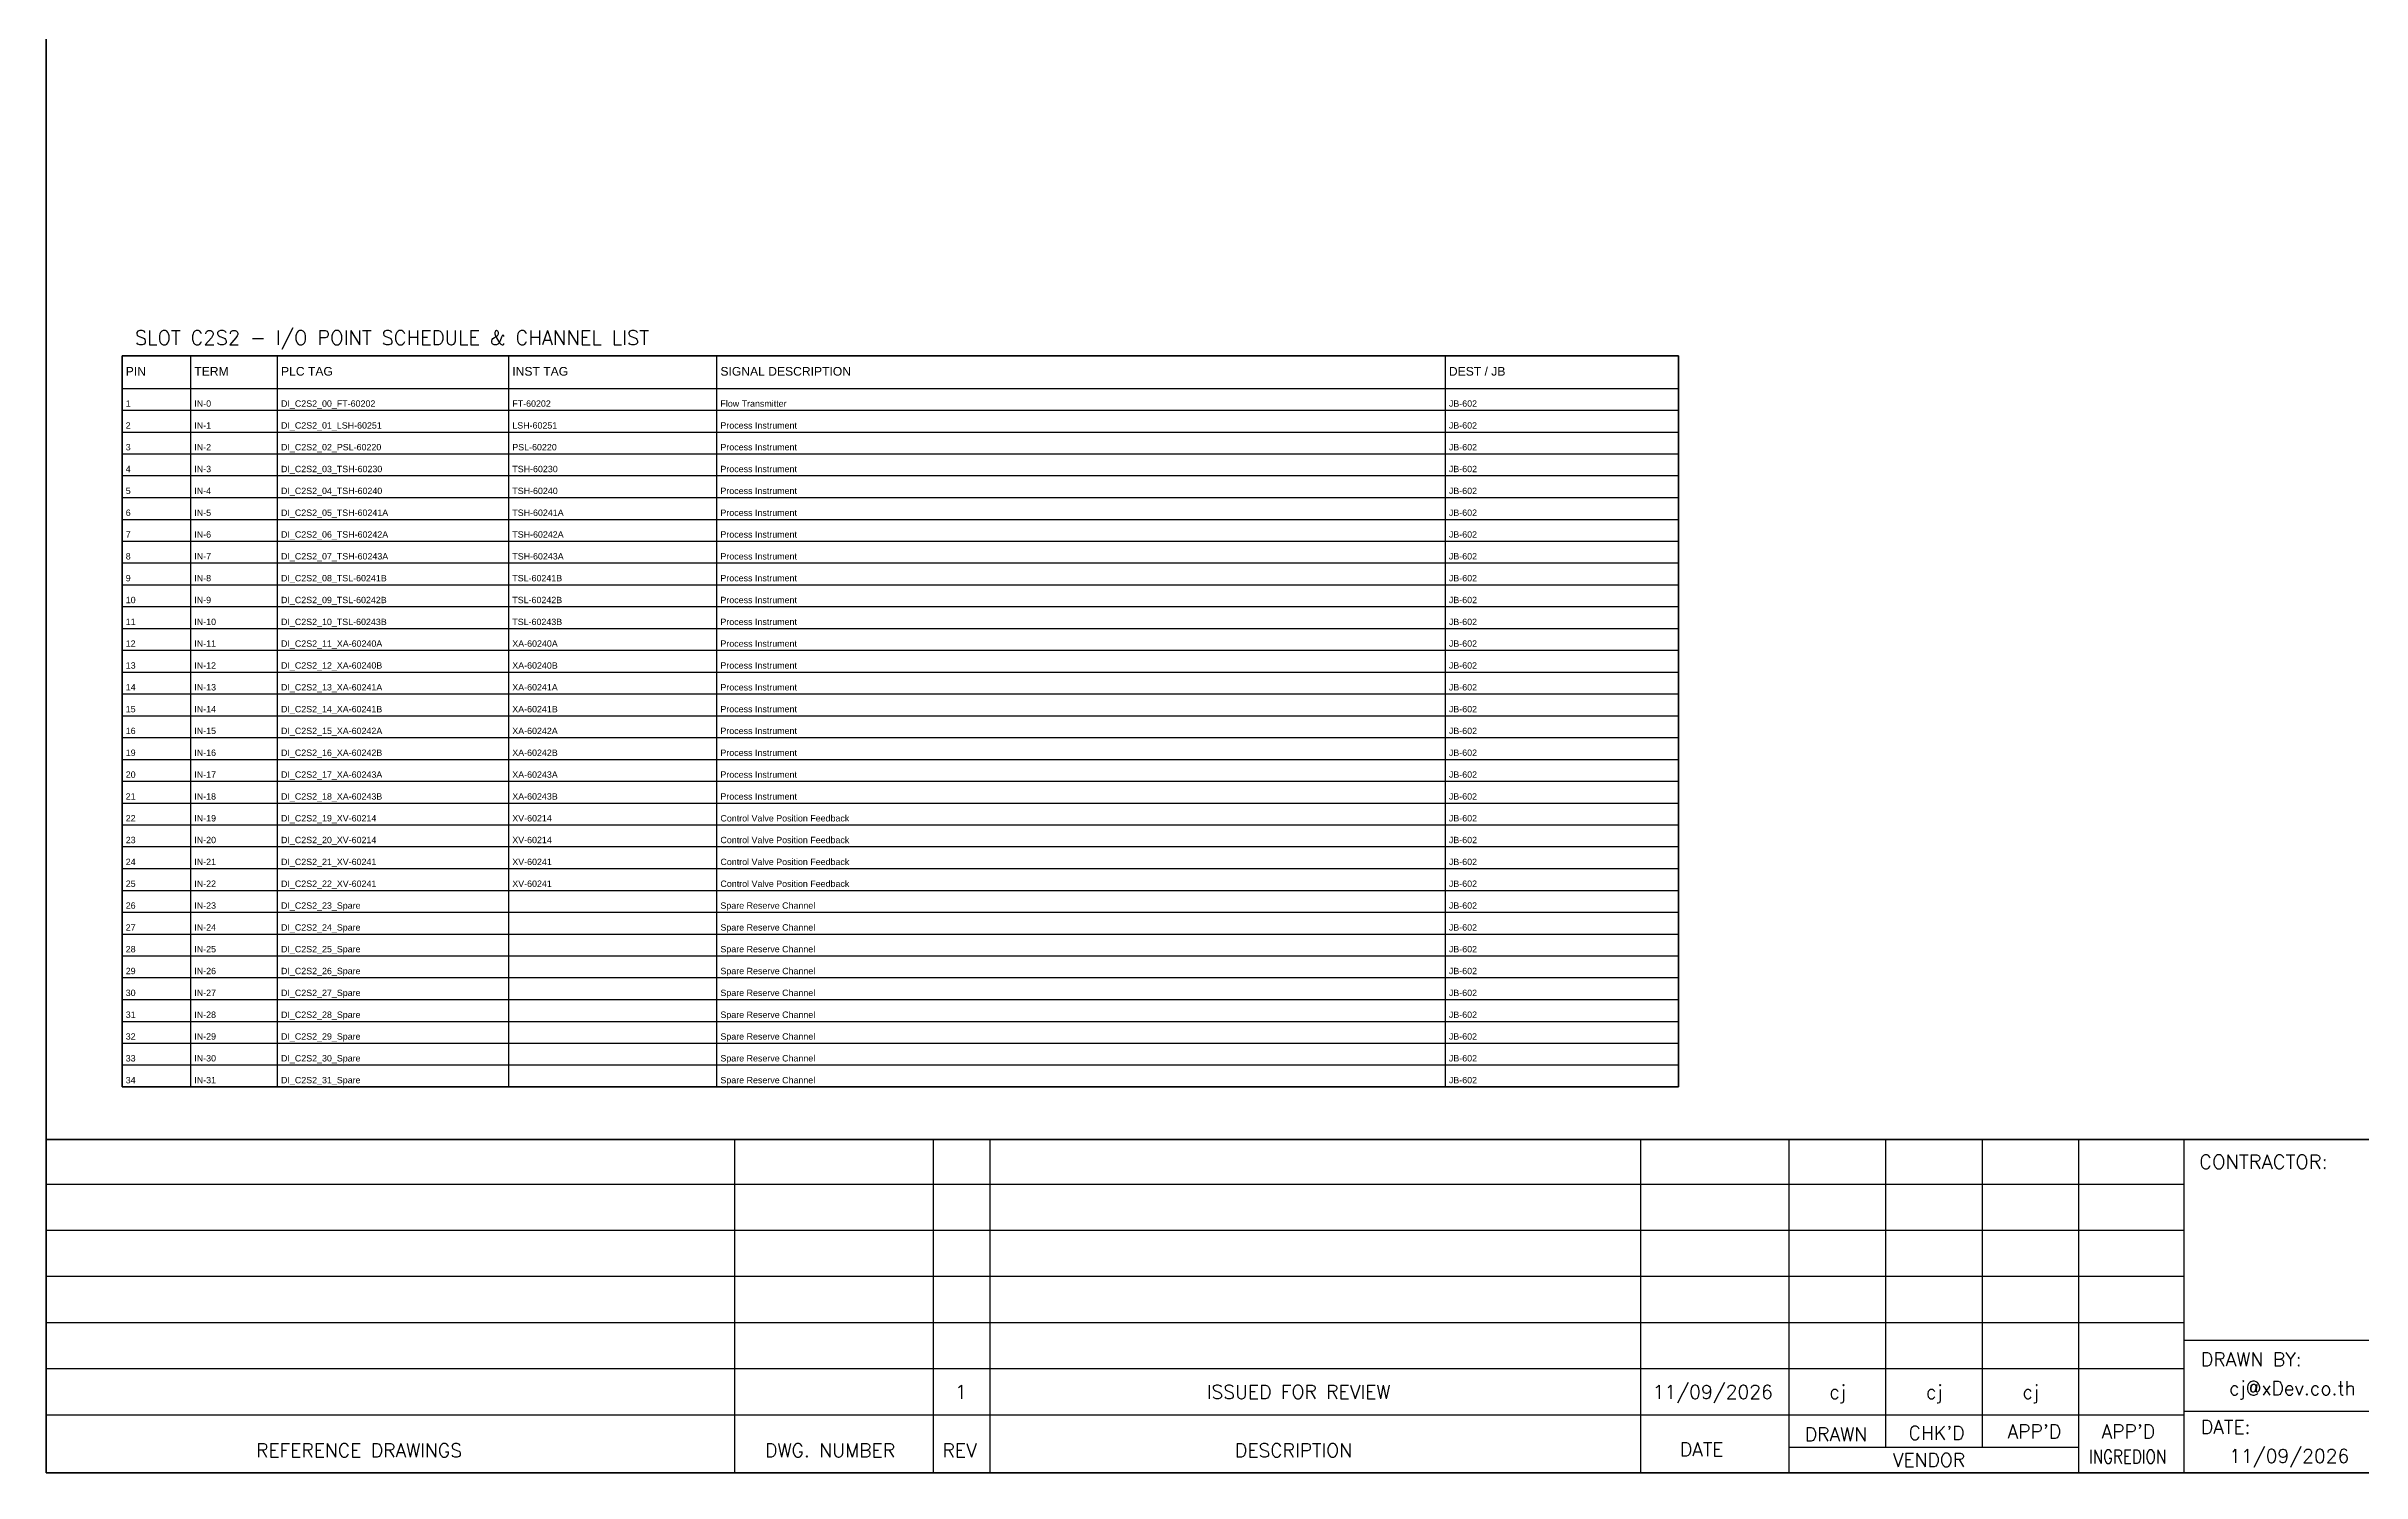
# Model space of a CAD drawing. Header units: millimetres. Extents: x 0 to 54213, y 0 to 2820.
# Drawn here: x 8387 to 10389, y 0 to 1234 of the extents above; entities that cross this region are included whole.
import ezdxf
from ezdxf.enums import TextEntityAlignment as Align

# ---------------------------------------------------------------- set-up
doc = ezdxf.new("R2010")
doc.units = ezdxf.units.MM
for name, color, linetype in [('GT_1', 9, 'Continuous'), ('HELPPOINT', 7, 'Continuous'), ('MEMBER', 7, 'Continuous')]:
    doc.layers.add(name, color=color, linetype=linetype)
doc.styles.add('ROMANS', font='romans.shx', dxfattribs={"width": 0.85, "height": 25})
doc.styles.get("Standard").update_dxf_attribs({"font": 'arial.ttf'})

msp = doc.modelspace()

# ---------------------------------------------------------------- linework, layer by layer
at = {"color": 7}
for p, q in [((8511.6, 333.8), (8511.6, 965.9)), ((8586.6, 333.8), (8586.6, 965.9)), ((8786.6, 333.8), (8786.6, 965.9)), ((8966.6, 333.8), (8966.6, 965.9)), ((9596.6, 333.8), (9596.6, 965.9)), ((8452.3, 937.9), (9798.1, 937.9))]:
    msp.add_line(p, q, dxfattribs=at)
at = {"color": 8}
for p, q in [((8452.3, 919), (9798.1, 919)), ((8452.3, 900.1), (9798.1, 900.1)), ((8452.3, 881.3), (9798.1, 881.3)), ((8452.3, 862.4), (9798.1, 862.4)), ((8452.3, 843.5), (9798.1, 843.5)), ((8452.3, 824.6), (9798.1, 824.6)), ((8452.3, 805.8), (9798.1, 805.8)), ((8452.3, 786.9), (9798.1, 786.9)), ((8452.3, 768), (9798.1, 768)), ((8452.3, 749.1), (9798.1, 749.1)), ((8452.3, 730.2), (9798.1, 730.2)), ((8452.3, 711.4), (9798.1, 711.4)), ((8452.3, 692.5), (9798.1, 692.5)), ((8452.3, 673.6), (9798.1, 673.6)), ((8452.3, 654.7), (9798.1, 654.7)), ((8452.3, 635.9), (9798.1, 635.9)), ((8452.3, 617), (9798.1, 617)), ((8452.3, 598.1), (9798.1, 598.1)), ((8452.3, 579.2), (9798.1, 579.2)), ((8452.3, 560.3), (9798.1, 560.3)), ((8452.3, 541.5), (9798.1, 541.5)), ((8452.3, 522.6), (9798.1, 522.6)), ((8452.3, 503.7), (9798.1, 503.7)), ((8452.3, 484.8), (9798.1, 484.8)), ((8452.3, 465.9), (9798.1, 465.9)), ((8452.3, 447.1), (9798.1, 447.1)), ((8452.3, 428.2), (9798.1, 428.2)), ((8452.3, 409.3), (9798.1, 409.3)), ((8452.3, 390.4), (9798.1, 390.4)), ((8452.3, 371.6), (9798.1, 371.6)), ((8452.3, 352.7), (9798.1, 352.7))]:
    msp.add_line(p, q, dxfattribs=at)
msp.add_lwpolyline([(8452.3, 965.9), (9798.1, 965.9), (9798.1, 333.8), (8452.3, 333.8)], close=True)
at = {"color": 7}
msp.add_lwpolyline([(8452.3, 333.8), (9798.1, 333.8), (9798.1, 965.9), (8452.3, 965.9), (8452.3, 333.8)], dxfattribs=at)
at = {"layer": 'GT_1', "color": 4}
for p, q in [((8982, 0), (8982, 288.2)), ((9153.9, 0), (9153.9, 288.2)), ((9203, 0), (9203, 288.2)), ((9765.7, 0), (9765.7, 288.2)), ((9894, 0), (9894, 288.2)), ((9977.6, 21.8), (9977.6, 288.2)), ((10061.1, 21.8), (10061.1, 288.2)), ((10144.4, 0), (10144.4, 288.2)), ((10235.4, 0), (10235.4, 288.2)), ((10235.4, 249.3), (8386.6, 249.3)), ((10235.4, 209.5), (8386.6, 209.5)), ((10235.4, 169.6), (8386.6, 169.6)), ((10235.4, 129.7), (8386.6, 129.7)), ((11022.4, 114.3), (10235.4, 114.3)), ((10235.4, 89.7), (8386.6, 89.7)), ((10235.3, 49.8), (8386.6, 49.8)), ((11022.4, 52.9), (10235.4, 52.9)), ((10144.4, 21.8), (9894, 21.8))]:
    msp.add_line(p, q, dxfattribs=at)
at = {"layer": 'HELPPOINT', "color": 4, "lineweight": 35}
for p, q in [((8386.6, 0), (8386.6, 2704.2)), ((8386.6, 0), (8386.6, 2704.2)), ((12279.9, 0), (8386.6, 0)), ((12279.9, 0), (8386.6, 0))]:
    msp.add_line(p, q, dxfattribs=at)
at = {"layer": 'MEMBER', "color": 4, "lineweight": 35}
msp.add_line((8386.6, 288.2), (12279.9, 288.2), dxfattribs=at)
msp.add_line((8386.6, 288.2), (12279.9, 288.2), dxfattribs=at)

# ---------------------------------------------------------------- texts
at = {"color": 3}
for s, p in [('PIN', (8455.3, 948.9)), ('TERM', (8514.6, 948.9)), ('PLC TAG', (8589.6, 948.9)), ('INST TAG', (8789.6, 948.9)), ('SIGNAL DESCRIPTION', (8969.6, 948.9)), ('DEST / JB', (9599.6, 948.9))]:
    msp.add_text(s, height=7.5, dxfattribs=at).set_placement(p)
at = {"color": 7}
for s, p in [('1', (8455.3, 922)), ('IN-0', (8514.6, 922)), ('DI_C2S2_00_FT-60202', (8589.6, 922)), ('FT-60202', (8789.6, 922)), ('Flow Transmitter', (8969.6, 922)), ('JB-602', (9599.6, 922)), ('2', (8455.3, 903.1)), ('IN-1', (8514.6, 903.1)), ('DI_C2S2_01_LSH-60251', (8589.6, 903.1)), ('LSH-60251', (8789.6, 903.1)), ('Process Instrument', (8969.6, 903.1)), ('JB-602', (9599.6, 903.1)), ('3', (8455.3, 884.3)), ('IN-2', (8514.6, 884.3)), ('DI_C2S2_02_PSL-60220', (8589.6, 884.3)), ('PSL-60220', (8789.6, 884.3)), ('Process Instrument', (8969.6, 884.3)), ('JB-602', (9599.6, 884.3)), ('4', (8455.3, 865.4)), ('IN-3', (8514.6, 865.4)), ('DI_C2S2_03_TSH-60230', (8589.6, 865.4)), ('TSH-60230', (8789.6, 865.4)), ('Process Instrument', (8969.6, 865.4)), ('JB-602', (9599.6, 865.4)), ('5', (8455.3, 846.5)), ('IN-4', (8514.6, 846.5)), ('DI_C2S2_04_TSH-60240', (8589.6, 846.5)), ('TSH-60240', (8789.6, 846.5)), ('Process Instrument', (8969.6, 846.5)), ('JB-602', (9599.6, 846.5)), ('6', (8455.3, 827.6)), ('IN-5', (8514.6, 827.6)), ('DI_C2S2_05_TSH-60241A', (8589.6, 827.6)), ('TSH-60241A', (8789.6, 827.6)), ('Process Instrument', (8969.6, 827.6)), ('JB-602', (9599.6, 827.6)), ('7', (8455.3, 808.8)), ('IN-6', (8514.6, 808.8)), ('DI_C2S2_06_TSH-60242A', (8589.6, 808.8)), ('TSH-60242A', (8789.6, 808.8)), ('Process Instrument', (8969.6, 808.8)), ('JB-602', (9599.6, 808.8)), ('8', (8455.3, 789.9)), ('IN-7', (8514.6, 789.9)), ('DI_C2S2_07_TSH-60243A', (8589.6, 789.9)), ('TSH-60243A', (8789.6, 789.9)), ('Process Instrument', (8969.6, 789.9)), ('JB-602', (9599.6, 789.9)), ('9', (8455.3, 771)), ('IN-8', (8514.6, 771)), ('DI_C2S2_08_TSL-60241B', (8589.6, 771)), ('TSL-60241B', (8789.6, 771)), ('Process Instrument', (8969.6, 771)), ('JB-602', (9599.6, 771)), ('10', (8455.3, 752.1)), ('IN-9', (8514.6, 752.1)), ('DI_C2S2_09_TSL-60242B', (8589.6, 752.1)), ('TSL-60242B', (8789.6, 752.1)), ('Process Instrument', (8969.6, 752.1)), ('JB-602', (9599.6, 752.1)), ('11', (8455.3, 733.2)), ('IN-10', (8514.6, 733.2)), ('DI_C2S2_10_TSL-60243B', (8589.6, 733.2)), ('TSL-60243B', (8789.6, 733.2)), ('Process Instrument', (8969.6, 733.2)), ('JB-602', (9599.6, 733.2)), ('12', (8455.3, 714.4)), ('13', (8455.3, 695.5)), ('IN-11', (8514.6, 714.4)), ('IN-12', (8514.6, 695.5)), ('DI_C2S2_11_XA-60240A', (8589.6, 714.4)), ('DI_C2S2_12_XA-60240B', (8589.6, 695.5)), ('XA-60240A', (8789.6, 714.4)), ('XA-60240B', (8789.6, 695.5)), ('Process Instrument', (8969.6, 714.4)), ('Process Instrument', (8969.6, 695.5)), ('JB-602', (9599.6, 714.4)), ('JB-602', (9599.6, 695.5)), ('14', (8455.3, 676.6)), ('IN-13', (8514.6, 676.6)), ('DI_C2S2_13_XA-60241A', (8589.6, 676.6)), ('XA-60241A', (8789.6, 676.6)), ('Process Instrument', (8969.6, 676.6)), ('JB-602', (9599.6, 676.6)), ('15', (8455.3, 657.7)), ('IN-14', (8514.6, 657.7)), ('DI_C2S2_14_XA-60241B', (8589.6, 657.7)), ('XA-60241B', (8789.6, 657.7)), ('Process Instrument', (8969.6, 657.7)), ('JB-602', (9599.6, 657.7)), ('16', (8455.3, 638.9)), ('IN-15', (8514.6, 638.9)), ('DI_C2S2_15_XA-60242A', (8589.6, 638.9)), ('XA-60242A', (8789.6, 638.9)), ('Process Instrument', (8969.6, 638.9)), ('JB-602', (9599.6, 638.9)), ('19', (8455.3, 620)), ('IN-16', (8514.6, 620)), ('DI_C2S2_16_XA-60242B', (8589.6, 620)), ('XA-60242B', (8789.6, 620)), ('Process Instrument', (8969.6, 620)), ('JB-602', (9599.6, 620)), ('20', (8455.3, 601.1)), ('IN-17', (8514.6, 601.1)), ('DI_C2S2_17_XA-60243A', (8589.6, 601.1)), ('XA-60243A', (8789.6, 601.1)), ('Process Instrument', (8969.6, 601.1)), ('JB-602', (9599.6, 601.1)), ('21', (8455.3, 582.2)), ('IN-18', (8514.6, 582.2)), ('DI_C2S2_18_XA-60243B', (8589.6, 582.2)), ('XA-60243B', (8789.6, 582.2)), ('Process Instrument', (8969.6, 582.2)), ('JB-602', (9599.6, 582.2)), ('22', (8455.3, 563.3)), ('IN-19', (8514.6, 563.3)), ('DI_C2S2_19_XV-60214', (8589.6, 563.3)), ('XV-60214', (8789.6, 563.3)), ('Control Valve Position Feedback', (8969.6, 563.3)), ('JB-602', (9599.6, 563.3)), ('23', (8455.3, 544.5)), ('IN-20', (8514.6, 544.5)), ('DI_C2S2_20_XV-60214', (8589.6, 544.5)), ('XV-60214', (8789.6, 544.5)), ('Control Valve Position Feedback', (8969.6, 544.5)), ('JB-602', (9599.6, 544.5)), ('24', (8455.3, 525.6)), ('IN-21', (8514.6, 525.6)), ('DI_C2S2_21_XV-60241', (8589.6, 525.6)), ('XV-60241', (8789.6, 525.6)), ('Control Valve Position Feedback', (8969.6, 525.6)), ('JB-602', (9599.6, 525.6)), ('25', (8455.3, 506.7)), ('IN-22', (8514.6, 506.7)), ('DI_C2S2_22_XV-60241', (8589.6, 506.7)), ('XV-60241', (8789.6, 506.7)), ('Control Valve Position Feedback', (8969.6, 506.7)), ('JB-602', (9599.6, 506.7)), ('26', (8455.3, 487.8)), ('IN-23', (8514.6, 487.8)), ('DI_C2S2_23_Spare', (8589.6, 487.8)), ('Spare Reserve Channel', (8969.6, 487.8)), ('JB-602', (9599.6, 487.8)), ('27', (8455.3, 468.9)), ('IN-24', (8514.6, 468.9)), ('DI_C2S2_24_Spare', (8589.6, 468.9)), ('Spare Reserve Channel', (8969.6, 468.9)), ('JB-602', (9599.6, 468.9)), ('28', (8455.3, 450.1)), ('IN-25', (8514.6, 450.1)), ('DI_C2S2_25_Spare', (8589.6, 450.1)), ('Spare Reserve Channel', (8969.6, 450.1)), ('JB-602', (9599.6, 450.1)), ('29', (8455.3, 431.2)), ('IN-26', (8514.6, 431.2)), ('DI_C2S2_26_Spare', (8589.6, 431.2)), ('Spare Reserve Channel', (8969.6, 431.2)), ('JB-602', (9599.6, 431.2)), ('30', (8455.3, 412.3)), ('IN-27', (8514.6, 412.3)), ('DI_C2S2_27_Spare', (8589.6, 412.3)), ('Spare Reserve Channel', (8969.6, 412.3)), ('JB-602', (9599.6, 412.3)), ('31', (8455.3, 393.4)), ('IN-28', (8514.6, 393.4)), ('DI_C2S2_28_Spare', (8589.6, 393.4)), ('Spare Reserve Channel', (8969.6, 393.4)), ('JB-602', (9599.6, 393.4)), ('32', (8455.3, 374.6)), ('33', (8455.3, 355.7)), ('IN-29', (8514.6, 374.6)), ('IN-30', (8514.6, 355.7)), ('DI_C2S2_29_Spare', (8589.6, 374.6)), ('DI_C2S2_30_Spare', (8589.6, 355.7)), ('Spare Reserve Channel', (8969.6, 374.6)), ('Spare Reserve Channel', (8969.6, 355.7)), ('JB-602', (9599.6, 374.6)), ('JB-602', (9599.6, 355.7)), ('34', (8455.3, 336.8)), ('IN-31', (8514.6, 336.8)), ('DI_C2S2_31_Spare', (8589.6, 336.8)), ('Spare Reserve Channel', (8969.6, 336.8)), ('JB-602', (9599.6, 336.8))]:
    msp.add_text(s, height=5.5, dxfattribs=at).set_placement(p)
at = {"layer": 'MEMBER', "color": 4, "ltscale": 0.8, "style": 'ROMANS'}
for s, height, p in [('SLOT C2S2 - I/O POINT SCHEDULE & CHANNEL LIST', 12.35, (8463.2, 975.6)), ('CONTRACTOR:', 12.35, (10248.5, 262.7)), ('DRAWN BY:', 11.88, (10250, 92.1)), ('cj@xDev.co.th', 11.875, (10274.4, 67.2)), ("CHK'D", 11.88, (9997.2, 28.5)), ("APP'D", 11.88, (10082.8, 29.7)), ("APP'D", 11.88, (10164, 29.7)), ('DATE:', 11.88, (10250, 33.6)), ('REFERENCE DRAWINGS', 11.875, (8568, 13.4)), ('DWG. NUMBER', 11.875, (9008.2, 13.4)), ('REV', 11.88, (9161.7, 13.4)), ('DESCRIPTION', 11.875, (9414.6, 13.4)), ('DATE', 11.88, (9799.4, 14.2)), ('DRAWN', 11.88, (9907.4, 27.3)), ('11/09/2026', 11.88, (10274.4, 8.5)), ('VENDOR', 11.88, (9983.5, 5.1))]:
    msp.add_text(s, height=height, dxfattribs=at).set_placement(p)
for s, height, p in [('1', 11.9, (9177.5, 69.9)), ('ISSUED FOR REVIEW', 11.875, (9469.6, 69.9)), ('11/09/2026', 11.88, (9827.8, 69.9)), ('cj', 11.88, (9935.7, 69.9)), ('cj', 11.88, (10019.3, 69.9)), ('cj', 11.88, (10102.8, 69.9))]:
    msp.add_text(s, height=height, dxfattribs=at).set_placement(p, align=Align.MIDDLE_CENTER)
at = {"layer": 'MEMBER', "color": 4, "ltscale": 0.8, "style": 'ROMANS', "width": 0.8}
msp.add_text('INGREDION', height=11.88, dxfattribs=at).set_placement((10153.2, 8))

doc.saveas('drawing.dxf')
